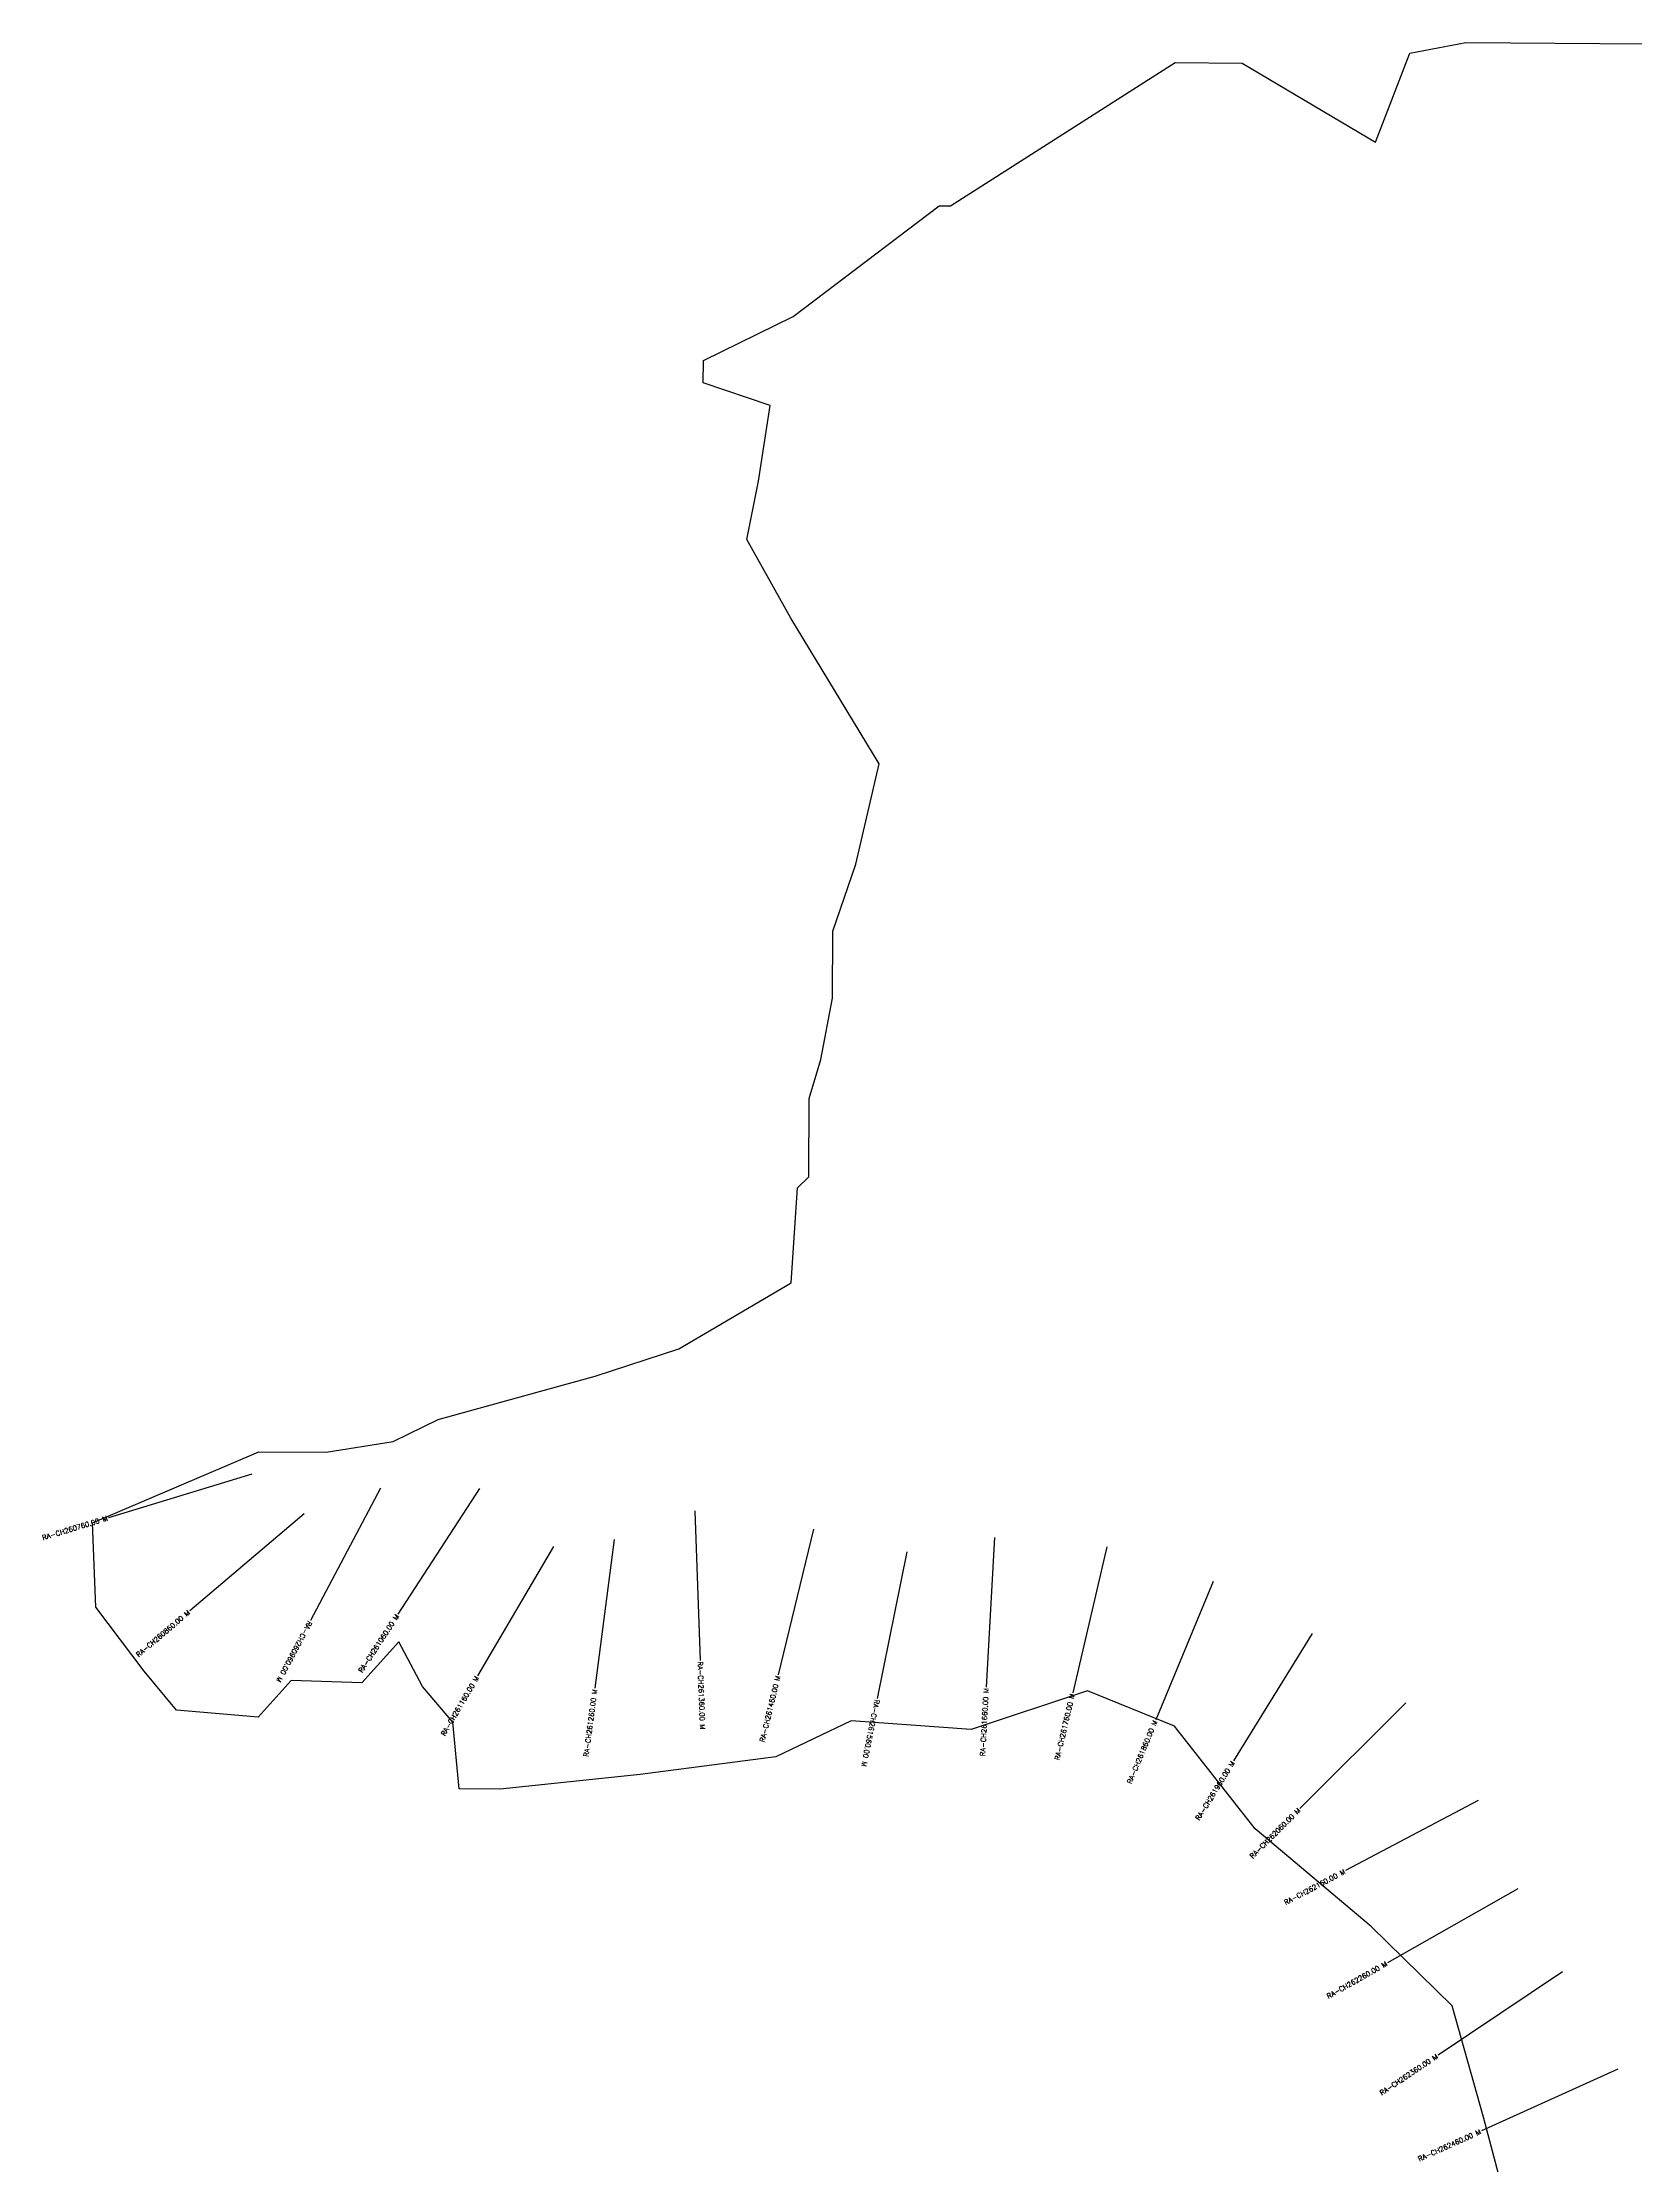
# Model space of a CAD drawing. Header units: metres. Extents: x 279362 to 282130, y 2031996 to 2036872.
# Drawn here: x 279362 to 280957, y 2034426 to 2036552 of the extents above; entities that cross this region are included whole.
import ezdxf
from ezdxf.enums import TextEntityAlignment as Align

# ---------------------------------------------------------------- set-up
doc = ezdxf.new("R2010")
doc.units = ezdxf.units.M
for name, color, linetype in [('CS', 134, 'Continuous'), ('CSMark', 6, 'Continuous'), ('VILLAGE BOUNDRY', 10, 'Continuous')]:
    doc.layers.add(name, color=color, linetype=linetype)
doc.styles.get("Standard").update_dxf_attribs({"font": 'simplex.shx'})

msp = doc.modelspace()

# ---------------------------------------------------------------- linework, layer by layer
at = {"layer": 'CS'}
for p, q in [((279571.7, 2035118.8), (279428.2, 2035075)), ((279700.6, 2035104.6), (279630.5, 2034972)), ((279799.8, 2035104.3), (279717.9, 2034978.6)), ((279624, 2035078.8), (279509.6, 2034981.8)), ((280015.3, 2035082.1), (280020.5, 2034932.2)), ((279873.6, 2035046.3), (279797.8, 2034916.8)), ((279934.4, 2035053.1), (279915.2, 2034904.3)), ((280134, 2035063.6), (280098.7, 2034917.8)), ((280315.1, 2035055.1), (280307, 2034905.4)), ((280427.6, 2035045.8), (280393.5, 2034899.8)), ((280227.4, 2035041), (280197.9, 2034893.9)), ((280534.1, 2035011.3), (280476.6, 2034872.8)), ((280633.1, 2034959.3), (280554.4, 2034831.6)), ((280727.1, 2034889.8), (280620.9, 2034783.9)), ((280799.3, 2034791.8), (280666.7, 2034721.7)), ((280839.1, 2034703.4), (280708.6, 2034629.5)), ((280883.9, 2034620.3), (280759.2, 2034537)), ((280939.2, 2034522.9), (280802.6, 2034461.1))]:
    msp.add_line(p, q, dxfattribs=at)
at = {"layer": 'VILLAGE BOUNDRY', "flags": 128}
msp.add_lwpolyline([(280842.7, 2034331), (280804.8, 2034475), (280773.5, 2034586.4), (280692.4, 2034665.8), (280576.2, 2034763.4), (280495.4, 2034866.5), (280408.2, 2034901.6), (280291.8, 2034862.9), (280171.8, 2034871.7), (280096.4, 2034835.5), (279960.5, 2034817.9), (279820.4, 2034803.2), (279779.4, 2034803.6), (279773.1, 2034870.3), (279742.5, 2034906.2), (279718.9, 2034950.9), (279681.7, 2034909.9), (279611.1, 2034912.2), (279578.1, 2034875.5), (279496.2, 2034882.4), (279464.1, 2034921.3), (279415.4, 2034985.5), (279412.1, 2035069.9), (279578.9, 2035141.2), (279646, 2035140.7), (279713.2, 2035151.3), (279758.1, 2035173.3), (279836.6, 2035195.1), (279915.3, 2035216.9), (279999.1, 2035244.1), (280111.5, 2035310.4), (280117.9, 2035405.4), (280129.2, 2035416.5), (280129.8, 2035494.8), (280141.3, 2035533.8), (280152.9, 2035595.3), (280153.5, 2035662.4), (280176.4, 2035729.3), (280199.6, 2035829.8), (280111.2, 2035975.9), (280067.1, 2036054.5), (280078.8, 2036112.9), (280090.5, 2036188.6), (280023.6, 2036211.5), (280023.8, 2036233.9), (280113.6, 2036277.9), (280259.9, 2036388.6), (280271.1, 2036388.5), (280496, 2036532.1), (280563.1, 2036531.6), (280696.7, 2036452.2), (280730.9, 2036541.4), (280787, 2036552.2), (281100.1, 2036549.7)], dxfattribs=at)

# ---------------------------------------------------------------- texts
at = {"layer": 'CSMark'}
for s, rotation, p in [('RA-CH260760.00 M', 16.9633, (279427.2, 2035074.7)), ('RA-CH260860.00 M', 40.3182, (279508.8, 2034981.1)), ('RA-CH261060.00 M', 56.9279, (279717.4, 2034977.7)), ('RA-CH261160.00 M', 59.6408, (279797.3, 2034916)), ('RA-CH261460.00 M', 76.4218, (280098.5, 2034916.8)), ('RA-CH261260.00 M', 82.6186, (279915, 2034903.3)), ('RA-CH261660.00 M', 86.877, (280306.9, 2034904.4)), ('RA-CH261760.00 M', 76.8437, (280393.2, 2034898.8)), ('RA-CH261860.00 M', 67.4312, (280476.2, 2034871.9)), ('RA-CH261960.00 M', 58.3529, (280553.9, 2034830.8)), ('RA-CH262060.00 M', 44.9311, (280620.2, 2034783.2)), ('RA-CH262160.00 M', 27.854, (280665.8, 2034721.2)), ('RA-CH262260.00 M', 29.5269, (280707.7, 2034629)), ('RA-CH262360.00 M', 33.7165, (280758.3, 2034536.4)), ('RA-CH262460.00 M', 24.337, (280801.7, 2034460.7))]:
    msp.add_text(s, height=5, rotation=rotation, dxfattribs=at).set_placement(p, align=Align.MIDDLE_RIGHT)
for s, rotation, p in [('RA-CH260960.00 M', 242.1369, (279630.1, 2034971.1)), ('RA-CH261360.00 M', 272.0049, (280020.6, 2034931.2)), ('RA-CH261560.00 M', 258.6444, (280197.7, 2034892.9))]:
    msp.add_text(s, height=5, rotation=rotation, dxfattribs=at).set_placement(p, align=Align.MIDDLE_LEFT)

doc.saveas('drawing.dxf')
